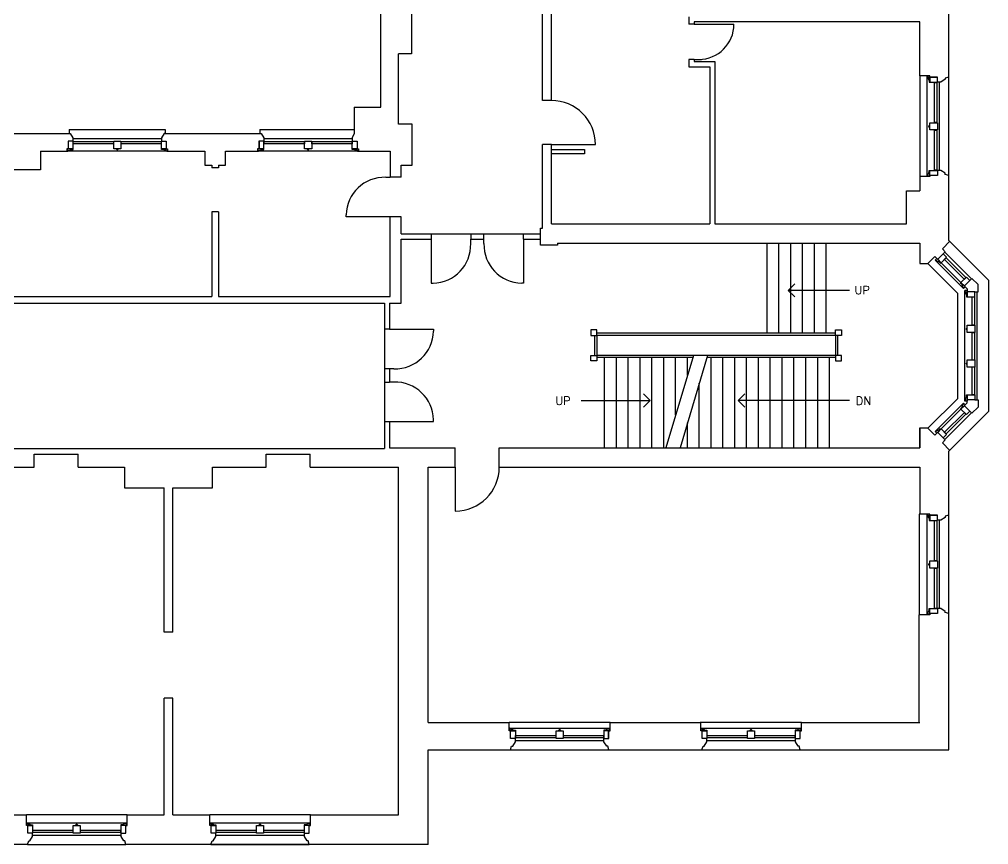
# Model space of a CAD drawing. Header units: inches. Extents: x 370 to 6209, y 2527 to 6927.
# Drawn here: x 5329 to 6209, y 2556 to 3306 of the extents above; entities that cross this region are included whole.
import ezdxf
from ezdxf.enums import TextEntityAlignment as Align

# ---------------------------------------------------------------- set-up
doc = ezdxf.new("R2010")
doc.units = ezdxf.units.IN
doc.header["$LTSCALE"] = 0.75
doc.header["$MEASUREMENT"] = 0
doc.layers.add('626_FL3$0$A-BLDG-TWNE', color=9, linetype='CONTINUOUS')
doc.styles.add('626_FL3$0$KTH_TEXT', font='romans.shx', dxfattribs={"width": 0.9})

msp = doc.modelspace()

# ---------------------------------------------------------------- linework, layer by layer
at = {"layer": '626_FL3$0$A-BLDG-TWNE'}
for p, q in [((5803.68, 3232.06), (5803.68, 3821.04)), ((5811.68, 3232.06), (5811.68, 3475.34)), ((5656.68, 3226.06), (5656.68, 3353.51)), ((6172.68, 3253.31), (6172.68, 3353.48)), ((5684.68, 3330.39), (5684.68, 3274.39)), ((5936.43, 3308.14), (5936.43, 3301.39)), ((5941.18, 3301.39), (5936.43, 3301.39)), ((6146.18, 3303.39), (5941.18, 3303.39)), ((5941.18, 3303.39), (5941.18, 3301.39)), ((5941.18, 3301.39), (5977.45, 3301.39)), ((6146.18, 3254.39), (6146.18, 3303.39)), ((5672.68, 3210.56), (5672.68, 3274.39)), ((5684.68, 3274.39), (5672.68, 3274.39)), ((5941.18, 3269.39), (5936.43, 3269.39)), ((5936.43, 3269.39), (5936.43, 3262.64)), ((5941.18, 3269.39), (5941.18, 3267.39)), ((5941.18, 3269.39), (5947.93, 3269.39)), ((5941.18, 3267.39), (5960.18, 3267.39)), ((5960.18, 3267.39), (5960.18, 3120.06)), ((5936.43, 3262.64), (5955.43, 3262.64)), ((5955.43, 3262.64), (5955.43, 3120.06)), ((6146.18, 3254.39), (6146.18, 3162.89)), ((6155.22, 3254.39), (6146.18, 3254.39)), ((6152.98, 3162.97), (6152.98, 3254.16)), ((6155.12, 3254.16), (6152.98, 3254.16)), ((6153.72, 3253.16), (6153.72, 3251.64)), ((6153.72, 3251.64), (6153.9, 3251.64)), ((6154.49, 3250.62), (6154.59, 3250.62)), ((6154.59, 3250.62), (6154.59, 3248.65)), ((6154.59, 3248.65), (6155.12, 3248.65)), ((6155.12, 3248.65), (6155.12, 3254.16)), ((6155.22, 3253.23), (6155.22, 3254.39)), ((6162.18, 3253.23), (6155.22, 3253.23)), ((6162.18, 3253.07), (6155.22, 3253.07)), ((6155.22, 3253.07), (6155.22, 3248.65)), ((6155.22, 3248.65), (6162.18, 3248.65)), ((6159.58, 3211.97), (6159.58, 3248.48)), ((6159.58, 3248.48), (6161.69, 3248.48)), ((6161.69, 3248.48), (6161.69, 3211.97)), ((6162.18, 3248.81), (6162.18, 3253.23)), ((6162.18, 3248.65), (6162.18, 3253.07)), ((6165.18, 3248.81), (6162.18, 3248.81)), ((6164.18, 3168.49), (6164.18, 3248.65)), ((6169.18, 3251.31), (6165.18, 3248.81)), ((6172.68, 3253.31), (6169.18, 3252.31)), ((6169.18, 3252.31), (6169.18, 3251.31)), ((6172.68, 3163.98), (6172.68, 3253.31)), ((5811.68, 3232.06), (5803.68, 3232.06)), ((5632.68, 3226.06), (5656.68, 3226.06)), ((5632.68, 3226.06), (5632.68, 3202.06)), ((5373.68, 3205.76), (5461.02, 3205.76)), ((5373.68, 3205.76), (5373.69, 3202.06)), ((5461.02, 3205.76), (5461.02, 3202.06)), ((5546.99, 3205.76), (5632.68, 3205.76)), ((5546.99, 3205.76), (5547, 3202.06)), ((5685.18, 3210.56), (5672.68, 3210.56)), ((5685.18, 3173.31), (5685.18, 3210.56)), ((6154.26, 3208.76), (6154.44, 3208.76)), ((6154.26, 3208.37), (6154.26, 3208.76)), ((6154.26, 3208.37), (6154.44, 3208.37)), ((6155.03, 3209.78), (6155.13, 3209.78)), ((6155.03, 3207.35), (6155.13, 3207.35)), ((6155.13, 3207.35), (6155.13, 3209.78)), ((6155.18, 3205.32), (6155.18, 3211.82)), ((6155.18, 3211.82), (6162.18, 3211.82)), ((6162.18, 3205.32), (6155.18, 3205.32)), ((6161.69, 3211.97), (6159.58, 3211.97)), ((6159.58, 3168.64), (6159.58, 3205.15)), ((6159.58, 3205.15), (6161.69, 3205.15)), ((6161.69, 3205.15), (6161.69, 3168.64)), ((6162.18, 3211.82), (6162.18, 3205.32)), ((5283.27, 3202.06), (5373.69, 3202.06)), ((5377.19, 3195.26), (5372.77, 3195.26)), ((5372.77, 3195.26), (5372.77, 3188.3)), ((5372.93, 3195.25), (5372.93, 3188.29)), ((5377.35, 3195.25), (5372.93, 3195.25)), ((5373.69, 3202.06), (5374.69, 3202.06)), ((5374.69, 3202.06), (5377.19, 3198.26)), ((5377.19, 3198.26), (5377.19, 3195.26)), ((5457.51, 3197.25), (5377.35, 3197.25)), ((5377.35, 3188.29), (5377.35, 3195.25)), ((5414.18, 3188.25), (5414.18, 3195.25)), ((5414.18, 3195.25), (5420.68, 3195.25)), ((5420.68, 3195.25), (5420.68, 3188.25)), ((5457.51, 3188.29), (5457.51, 3195.25)), ((5457.51, 3195.25), (5461.93, 3195.25)), ((5460.02, 3202.06), (5457.52, 3198.26)), ((5457.52, 3198.26), (5457.52, 3195.26)), ((5457.52, 3195.26), (5461.94, 3195.26)), ((5461.02, 3202.06), (5460.02, 3202.06)), ((5461.02, 3202.06), (5548, 3202.06)), ((5461.93, 3195.25), (5461.93, 3188.29)), ((5461.94, 3195.26), (5461.94, 3188.3)), ((5550.5, 3195.26), (5546.08, 3195.26)), ((5546.08, 3195.26), (5546.08, 3188.3)), ((5546.25, 3195.25), (5546.25, 3188.29)), ((5550.67, 3195.25), (5546.25, 3195.25)), ((5547, 3202.06), (5548, 3202.06)), ((5548, 3202.06), (5550.5, 3198.26)), ((5550.5, 3198.26), (5550.5, 3195.26)), ((5630.83, 3197.25), (5550.67, 3197.25)), ((5550.67, 3188.29), (5550.67, 3195.25)), ((5587.5, 3188.25), (5587.5, 3195.25)), ((5587.5, 3195.25), (5594, 3195.25)), ((5594, 3195.25), (5594, 3188.25)), ((5632.68, 3202.06), (5630.83, 3198.26)), ((5630.83, 3198.26), (5630.83, 3195.26)), ((5630.83, 3195.26), (5635.25, 3195.26)), ((5630.83, 3188.29), (5630.83, 3195.25)), ((5630.83, 3195.25), (5635.25, 3195.25)), ((5632.68, 3202.06), (5632.68, 3202.06)), ((5632.68, 3202.06), (5632.68, 3202.06)), ((5635.25, 3195.26), (5635.25, 3188.3)), ((5635.25, 3195.25), (5635.25, 3188.29)), ((5347.61, 3186.06), (5371.61, 3186.06)), ((5347.61, 3186.06), (5347.61, 3169.06)), ((5372.77, 3188.3), (5371.61, 3188.3)), ((5371.61, 3188.3), (5371.61, 3186.06)), ((5377.35, 3188.19), (5371.84, 3188.19)), ((5371.84, 3188.19), (5371.84, 3186.06)), ((5463.03, 3186.06), (5371.84, 3186.06)), ((5372.84, 3186.79), (5374.36, 3186.79)), ((5372.93, 3188.29), (5377.35, 3188.29)), ((5374.36, 3186.79), (5374.36, 3186.97)), ((5375.38, 3187.57), (5375.38, 3187.66)), ((5375.38, 3187.66), (5377.35, 3187.66)), ((5377.35, 3187.66), (5377.35, 3188.19)), ((5377.52, 3192.65), (5377.52, 3194.76)), ((5377.52, 3194.76), (5414.03, 3194.76)), ((5414.03, 3192.65), (5377.52, 3192.65)), ((5414.03, 3194.76), (5414.03, 3192.65)), ((5420.68, 3188.25), (5414.18, 3188.25)), ((5416.22, 3188.11), (5416.22, 3188.21)), ((5418.65, 3188.21), (5416.22, 3188.21)), ((5417.24, 3187.33), (5417.24, 3187.51)), ((5417.63, 3187.33), (5417.24, 3187.33)), ((5417.63, 3187.33), (5417.63, 3187.51)), ((5418.65, 3188.11), (5418.65, 3188.21)), ((5420.85, 3192.65), (5420.85, 3194.76)), ((5420.85, 3194.76), (5457.36, 3194.76)), ((5457.36, 3192.65), (5420.85, 3192.65)), ((5457.36, 3194.76), (5457.36, 3192.65)), ((5461.93, 3188.29), (5457.51, 3188.29)), ((5457.51, 3187.66), (5457.51, 3188.19)), ((5457.51, 3188.19), (5463.03, 3188.19)), ((5459.48, 3187.66), (5457.51, 3187.66)), ((5459.48, 3187.57), (5459.48, 3187.66)), ((5460.51, 3186.79), (5460.51, 3186.97)), ((5462.03, 3186.79), (5460.51, 3186.79)), ((5461.94, 3188.3), (5463.11, 3188.3)), ((5463.03, 3188.19), (5463.03, 3186.06)), ((5463.11, 3188.3), (5463.11, 3186.06)), ((5463.11, 3186.06), (5496.81, 3186.06)), ((5496.81, 3186.06), (5496.81, 3173.31)), ((5515.81, 3186.06), (5544.92, 3186.06)), ((5515.81, 3173.31), (5515.81, 3186.06)), ((5546.08, 3188.3), (5544.92, 3188.3)), ((5544.92, 3188.3), (5544.92, 3186.06)), ((5550.67, 3188.19), (5545.15, 3188.19)), ((5545.15, 3188.19), (5545.15, 3186.06)), ((5636.34, 3186.06), (5545.15, 3186.06)), ((5546.15, 3186.79), (5547.67, 3186.79)), ((5546.25, 3188.29), (5550.67, 3188.29)), ((5547.67, 3186.79), (5547.67, 3186.97)), ((5548.7, 3187.57), (5548.7, 3187.66)), ((5548.7, 3187.66), (5550.67, 3187.66)), ((5550.67, 3187.66), (5550.67, 3188.19)), ((5550.83, 3192.65), (5550.83, 3194.76)), ((5550.83, 3194.76), (5587.34, 3194.76)), ((5587.34, 3192.65), (5550.83, 3192.65)), ((5587.34, 3194.76), (5587.34, 3192.65)), ((5594, 3188.25), (5587.5, 3188.25)), ((5589.53, 3188.11), (5589.53, 3188.21)), ((5591.96, 3188.21), (5589.53, 3188.21)), ((5590.55, 3187.33), (5590.55, 3187.51)), ((5590.94, 3187.33), (5590.55, 3187.33)), ((5590.94, 3187.33), (5590.94, 3187.51)), ((5591.96, 3188.11), (5591.96, 3188.21)), ((5594.16, 3192.65), (5594.16, 3194.76)), ((5594.16, 3194.76), (5630.67, 3194.76)), ((5630.67, 3192.65), (5594.16, 3192.65)), ((5630.67, 3194.76), (5630.67, 3192.65)), ((5635.25, 3188.29), (5630.83, 3188.29)), ((5630.83, 3187.66), (5630.83, 3188.19)), ((5630.83, 3188.19), (5636.34, 3188.19)), ((5632.8, 3187.66), (5630.83, 3187.66)), ((5632.8, 3187.57), (5632.8, 3187.66)), ((5633.82, 3186.79), (5633.82, 3186.97)), ((5635.34, 3186.79), (5633.82, 3186.79)), ((5635.25, 3188.3), (5636.42, 3188.3)), ((5636.34, 3188.19), (5636.34, 3186.06)), ((5636.42, 3188.3), (5636.42, 3186.06)), ((5636.42, 3186.06), (5665.18, 3186.06)), ((5665.18, 3186.06), (5665.18, 3162.37)), ((5803.68, 3116.06), (5803.68, 3192.06)), ((5811.68, 3192.06), (5803.68, 3192.06)), ((5811.68, 3120.06), (5811.68, 3192.06)), ((5811.68, 3192.06), (5851.68, 3192.06)), ((5811.68, 3187.65), (5841.68, 3187.65)), ((5841.68, 3187.65), (5841.68, 3183.65)), ((5841.68, 3183.65), (5811.68, 3183.65)), ((5347.61, 3169.06), (5318.61, 3169.06)), ((5496.81, 3173.31), (5503.31, 3173.31)), ((5503.31, 3173.31), (5503.31, 3170.96)), ((5509.31, 3170.96), (5503.31, 3170.96)), ((5509.31, 3173.31), (5509.31, 3170.96)), ((5509.31, 3173.31), (5515.81, 3173.31)), ((5675.18, 3173.31), (5685.18, 3173.31)), ((5675.18, 3162.37), (5675.18, 3173.31)), ((6154.59, 3168.49), (6155.12, 3168.49)), ((6154.59, 3166.52), (6154.59, 3168.49)), ((6155.12, 3168.49), (6155.12, 3162.97)), ((6155.22, 3164.07), (6155.22, 3168.49)), ((6155.22, 3168.49), (6162.18, 3168.49)), ((6161.69, 3168.64), (6159.58, 3168.64)), ((6162.18, 3168.49), (6162.18, 3164.07)), ((6165.18, 3168.48), (6162.18, 3168.48)), ((6162.18, 3168.48), (6162.18, 3164.06)), ((6169.18, 3165.98), (6165.18, 3168.48)), ((5661.18, 3162.35), (5665.18, 3162.35)), ((5675.18, 3162.37), (5665.18, 3162.37)), ((6146.18, 3162.89), (6146.18, 3150.06)), ((6155.22, 3162.89), (6146.18, 3162.89)), ((6155.12, 3162.97), (6152.98, 3162.97)), ((6153.72, 3163.97), (6153.72, 3165.49)), ((6153.72, 3165.49), (6153.9, 3165.49)), ((6154.49, 3166.52), (6154.59, 3166.52)), ((6162.18, 3164.07), (6155.22, 3164.07)), ((6162.18, 3164.06), (6155.22, 3164.06)), ((6155.22, 3164.06), (6155.22, 3162.89)), ((6169.18, 3164.98), (6169.18, 3165.98)), ((6172.68, 3163.98), (6169.18, 3164.98)), ((6172.68, 3104.94), (6172.68, 3163.98)), ((6134.18, 3120.06), (6134.18, 3150.06)), ((6134.18, 3150.06), (6146.18, 3150.06)), ((5509.31, 3130.96), (5503.31, 3130.96)), ((5503.31, 3130.96), (5503.31, 3054.06)), ((5509.31, 3130.96), (5509.31, 3054.06)), ((5625.18, 3126.37), (5625.18, 3128.12)), ((5665.18, 3126.37), (5625.18, 3126.37)), ((5665.18, 3054.06), (5665.18, 3126.37)), ((5675.18, 3126.37), (5665.18, 3126.37)), ((5675.18, 3110.81), (5675.18, 3126.37)), ((5801.68, 3100.56), (5801.68, 3116.06)), ((5801.68, 3116.06), (5803.68, 3116.06)), ((5811.68, 3120.06), (5955.43, 3120.06)), ((5960.18, 3120.06), (6134.18, 3120.06)), ((5675.18, 3110.81), (5702.43, 3110.81)), ((5702.43, 3110.81), (5702.43, 3106.06)), ((5702.43, 3110.81), (5786.43, 3110.81)), ((5738.43, 3110.81), (5738.43, 3106.06)), ((5738.43, 3110.81), (5750.43, 3110.81)), ((5750.43, 3106.06), (5750.43, 3110.81)), ((5786.43, 3110.81), (5801.68, 3110.81)), ((5786.43, 3106.06), (5786.43, 3110.81)), ((5675.18, 3048.06), (5675.18, 3106.06)), ((5675.18, 3106.06), (5702.43, 3106.06)), ((5702.43, 3106.06), (5702.43, 3066.06)), ((5738.41, 3102.06), (5738.41, 3106.06)), ((5738.43, 3106.06), (5750.43, 3106.06)), ((5750.45, 3102.06), (5750.45, 3106.06)), ((5786.43, 3106.06), (5801.68, 3106.06)), ((5786.43, 3106.06), (5786.43, 3066.06)), ((5817.18, 3100.56), (5801.68, 3100.56)), ((5817.18, 3102.56), (6146.18, 3102.56)), ((5817.18, 3102.56), (5817.18, 3100.56)), ((6007.24, 3102.56), (6007.24, 3020.56)), ((6017.99, 3102.56), (6017.99, 3020.56)), ((6028.74, 3102.56), (6028.74, 3020.56)), ((6039.49, 3102.56), (6039.49, 3020.56)), ((6050.24, 3102.56), (6050.24, 3020.56)), ((6060.99, 3102.56), (6060.99, 3020.56)), ((6146.18, 3102.56), (6146.18, 3084.06)), ((6146.18, 3101.56), (6146.18, 3084.06)), ((6166.69, 3097.32), (6173.5, 3104.13)), ((6172.68, 3104.94), (6208.68, 3068.94)), ((6153.43, 3084.06), (6159.82, 3090.45)), ((6159.82, 3090.45), (6189.34, 3060.93)), ((6167.37, 3092.74), (6162.44, 3087.82)), ((6165.57, 3084.7), (6170.49, 3089.62)), ((6169.32, 3094.7), (6166.69, 3097.32)), ((6167.37, 3092.74), (6169.32, 3094.7)), ((6170.49, 3089.62), (6167.37, 3092.74)), ((6193.03, 3069.92), (6168.79, 3094.16)), ((6146.18, 3084.06), (6153.43, 3084.06)), ((6153.43, 3084.06), (6180.3, 3057.19)), ((6161.6, 3088.53), (6160.09, 3087.02)), ((6185.89, 3061.22), (6160.09, 3087.02)), ((6161.31, 3086.83), (6162.39, 3085.75)), ((6165.5, 3084.63), (6161.6, 3088.53)), ((6162.39, 3085.75), (6162.52, 3085.88)), ((6162.44, 3087.82), (6165.57, 3084.7)), ((6163.66, 3085.58), (6163.73, 3085.65)), ((6163.73, 3085.65), (6165.13, 3084.26)), ((6165.13, 3084.26), (6165.5, 3084.63)), ((6170.26, 3089.16), (6168.77, 3087.67)), ((6186.54, 3069.89), (6168.77, 3087.67)), ((6170.26, 3089.16), (6188.04, 3071.39)), ((5702.43, 3066.06), (5704.18, 3066.06)), ((5786.43, 3066.06), (5784.68, 3066.06)), ((6026.75, 3059.61), (6032.79, 3065.64)), ((6183.12, 3066.26), (6183.5, 3066.63)), ((6184.52, 3064.87), (6183.12, 3066.26)), ((6183.5, 3066.63), (6187.4, 3062.73)), ((6183.57, 3066.7), (6188.49, 3071.62)), ((6186.69, 3063.58), (6183.57, 3066.7)), ((6184.45, 3064.8), (6184.52, 3064.87)), ((6184.62, 3063.52), (6184.75, 3063.65)), ((6185.7, 3062.45), (6184.62, 3063.52)), ((6188.04, 3071.39), (6186.54, 3069.89)), ((6191.61, 3068.5), (6186.69, 3063.58)), ((6188.49, 3071.62), (6191.61, 3068.5)), ((6191.61, 3068.5), (6193.56, 3070.45)), ((6193.56, 3070.45), (6199.06, 3064.96)), ((6199.06, 3058.23), (6199.06, 3064.96)), ((6208.68, 3068.94), (6208.68, 2949.42)), ((5318.61, 3054.06), (5503.31, 3054.06)), ((5509.31, 3054.06), (5665.18, 3054.06)), ((6082.5, 3059.61), (6026.75, 3059.61)), ((6026.75, 3059.61), (6032.79, 3053.57)), ((6180.3, 3057.19), (6180.3, 2961.18)), ((6187.4, 3062.73), (6185.89, 3061.22)), ((6187.1, 2959.04), (6187.1, 3059.33)), ((6189.24, 3059.33), (6187.1, 3059.33)), ((6187.84, 3058.33), (6187.84, 3056.8)), ((6187.84, 3056.8), (6188.02, 3056.8)), ((6188.61, 3055.78), (6188.71, 3055.78)), ((6188.71, 3055.78), (6188.71, 3053.81)), ((6189.24, 3053.81), (6189.24, 3059.33)), ((6189.34, 3060.93), (6189.34, 3058.23)), ((6196.3, 3058.23), (6189.34, 3058.23)), ((6189.34, 3058.23), (6189.34, 3053.81)), ((6196.3, 3058.23), (6199.06, 3058.23)), ((6196.3, 3053.81), (6196.3, 3058.23)), ((6198.3, 2960.14), (6198.3, 3058.23)), ((5297.21, 3048.06), (5659.97, 3048.06)), ((5659.97, 3048.06), (5659.97, 3024.31)), ((5664.72, 3048.06), (5664.72, 3024.31)), ((5664.72, 3048.06), (5675.18, 3048.06)), ((6188.71, 3053.81), (6189.24, 3053.81)), ((6189.34, 3053.81), (6196.3, 3053.81)), ((6193.7, 3027.99), (6193.7, 3053.64)), ((6193.7, 3053.64), (6195.81, 3053.64)), ((6195.81, 3053.64), (6195.81, 3027.99)), ((6189.3, 3021.33), (6189.3, 3027.83)), ((6189.3, 3027.83), (6196.3, 3027.83)), ((6195.81, 3027.99), (6193.7, 3027.99)), ((6196.3, 3027.83), (6196.3, 3021.33)), ((5664.72, 3024.31), (5659.97, 3024.31)), ((5659.97, 3024.31), (5659.97, 2940.31)), ((5664.72, 3024.31), (5704.72, 3024.31)), ((5704.72, 3024.31), (5704.72, 3022.56)), ((5852.95, 3023.69), (5847.44, 3023.69)), ((5847.44, 3023.69), (5847.44, 3018.56)), ((5852.95, 3018.56), (5852.95, 3023.69)), ((6069.61, 3020.56), (5852.95, 3020.56)), ((6069.61, 3018.56), (6069.61, 3023.69)), ((6069.61, 3023.69), (6075.13, 3023.69)), ((6075.13, 3023.69), (6075.13, 3018.56)), ((6188.38, 3024.78), (6188.56, 3024.78)), ((6188.38, 3024.39), (6188.38, 3024.78)), ((6188.38, 3024.39), (6188.56, 3024.39)), ((6189.15, 3025.8), (6189.25, 3025.8)), ((6189.15, 3023.37), (6189.25, 3023.37)), ((6189.25, 3023.37), (6189.25, 3025.8)), ((6196.3, 3021.33), (6189.3, 3021.33)), ((6193.7, 2996.34), (6193.7, 3021.17)), ((6193.7, 3021.17), (6195.81, 3021.17)), ((6195.81, 3021.17), (6195.81, 2996.34)), ((5847.44, 3018.56), (5852.95, 3018.56)), ((5850.95, 3018.56), (5850.95, 3000.56)), ((6069.61, 3018.56), (5852.95, 3018.56)), ((5852.95, 3018.56), (5852.95, 3000.56)), ((6069.61, 3018.56), (6069.61, 3000.56)), ((6075.13, 3018.56), (6069.61, 3018.56)), ((6071.61, 3018.56), (6071.61, 3000.56)), ((5847.44, 2995.43), (5847.44, 3000.56)), ((5847.44, 3000.56), (5852.95, 3000.56)), ((5852.95, 2995.43), (5847.44, 2995.43)), ((6069.61, 3000.56), (5852.95, 3000.56)), ((5852.95, 3000.56), (5852.95, 2995.43)), ((5939.96, 2998.56), (5852.95, 2998.56)), ((5859.96, 2916.56), (5859.96, 2998.56)), ((5870.71, 2916.56), (5870.71, 2998.56)), ((5881.46, 2916.56), (5881.46, 2998.56)), ((5892.21, 2916.56), (5892.21, 2998.56)), ((5902.96, 2916.56), (5902.96, 2998.56)), ((5913.71, 2916.56), (5913.71, 2998.56)), ((5940.55, 3000.56), (5915.57, 2916.56)), ((5924.46, 2946.47), (5924.46, 2998.56)), ((5953.45, 3000.56), (5928.46, 2916.56)), ((5935.21, 2982.62), (5935.21, 2998.56)), ((6069.61, 2998.56), (5952.85, 2998.56)), ((5956.71, 2916.56), (5956.71, 2998.56)), ((5967.46, 2916.56), (5967.46, 2998.56)), ((5978.21, 2916.56), (5978.21, 2998.56)), ((5988.96, 2916.56), (5988.96, 2998.56)), ((5999.71, 2916.56), (5999.71, 2998.56)), ((6010.46, 2916.56), (6010.46, 2998.56)), ((6021.21, 2916.56), (6021.21, 2998.56)), ((6031.96, 2916.56), (6031.96, 2998.56)), ((6042.71, 2916.56), (6042.71, 2998.56)), ((6053.46, 2916.56), (6053.46, 2998.56)), ((6064.21, 2916.56), (6064.21, 2998.56)), ((6069.61, 3000.56), (6069.61, 2995.43)), ((6075.13, 3000.56), (6069.61, 3000.56)), ((6069.61, 2995.43), (6075.13, 2995.43)), ((6075.13, 2995.43), (6075.13, 3000.56)), ((6188.38, 2993.29), (6188.56, 2993.29)), ((6188.38, 2992.89), (6188.38, 2993.29)), ((6188.38, 2992.89), (6188.56, 2992.89)), ((6189.15, 2994.31), (6189.25, 2994.31)), ((6189.25, 2991.87), (6189.25, 2994.31)), ((6189.3, 2989.84), (6189.3, 2996.34)), ((6189.3, 2996.34), (6196.3, 2996.34)), ((6196.3, 2996.34), (6196.3, 2989.84)), ((5664.72, 2988.31), (5659.97, 2988.31)), ((5659.97, 2988.31), (5659.97, 2976.31)), ((5668.72, 2988.33), (5664.72, 2988.33)), ((5664.72, 2988.31), (5664.72, 2976.31)), ((6189.15, 2991.87), (6189.25, 2991.87)), ((6196.3, 2989.84), (6189.3, 2989.84)), ((6193.7, 2964.71), (6193.7, 2989.84)), ((6195.81, 2989.84), (6195.81, 2964.71)), ((5659.97, 2976.31), (5664.72, 2976.31)), ((5668.72, 2976.29), (5664.72, 2976.29)), ((5945.96, 2916.56), (5945.96, 2975.4)), ((5838.71, 2959.51), (5901.21, 2959.51)), ((5901.21, 2959.51), (5895.17, 2965.54)), ((5901.21, 2959.51), (5895.17, 2953.48)), ((5981.25, 2959.51), (5987.29, 2965.54)), ((6082.35, 2959.51), (5981.25, 2959.51)), ((5981.25, 2959.51), (5987.29, 2953.48)), ((6153.68, 2934.56), (6180.3, 2961.18)), ((6159.82, 2927.92), (6189.34, 2957.44)), ((6189.24, 2959.04), (6187.1, 2959.04)), ((6187.84, 2960.04), (6187.84, 2961.56)), ((6187.84, 2961.56), (6188.02, 2961.56)), ((6188.61, 2962.59), (6188.71, 2962.59)), ((6188.71, 2964.56), (6189.24, 2964.56)), ((6188.71, 2962.59), (6188.71, 2964.56)), ((6189.24, 2964.56), (6189.24, 2959.04)), ((6189.34, 2960.14), (6189.34, 2964.56)), ((6189.34, 2964.56), (6196.3, 2964.56)), ((6189.34, 2957.44), (6189.34, 2960.14)), ((6196.3, 2960.14), (6189.34, 2960.14)), ((6195.81, 2964.71), (6193.7, 2964.71)), ((6196.3, 2964.56), (6196.3, 2960.14)), ((6196.3, 2960.14), (6199.06, 2960.14)), ((6199.06, 2960.14), (6199.06, 2953.41)), ((6185.89, 2957.14), (6160.09, 2931.35)), ((6186.54, 2948.47), (6168.77, 2930.7)), ((6193.03, 2948.45), (6168.79, 2924.2)), ((6172.68, 2913.42), (6208.68, 2949.42)), ((6184.52, 2953.5), (6183.12, 2952.11)), ((6183.12, 2952.11), (6183.5, 2951.73)), ((6183.5, 2951.73), (6187.4, 2955.63)), ((6186.69, 2954.79), (6183.57, 2951.67)), ((6183.57, 2951.67), (6188.49, 2946.74)), ((6184.45, 2953.57), (6184.52, 2953.5)), ((6185.7, 2955.92), (6184.62, 2954.84)), ((6184.62, 2954.84), (6184.75, 2954.72)), ((6187.4, 2955.63), (6185.89, 2957.14)), ((6188.04, 2946.98), (6186.54, 2948.47)), ((6191.61, 2949.87), (6186.69, 2954.79)), ((6188.49, 2946.74), (6191.61, 2949.87)), ((6191.61, 2949.87), (6193.56, 2947.92)), ((6193.56, 2947.92), (6199.06, 2953.41)), ((5659.97, 2940.31), (5659.97, 2916.06)), ((5659.97, 2940.31), (5664.72, 2940.31)), ((5664.72, 2940.31), (5664.72, 2916.56)), ((5664.72, 2940.31), (5704.72, 2940.31)), ((5704.72, 2940.31), (5704.72, 2942.06)), ((6170.26, 2929.21), (6188.04, 2946.98)), ((5935.21, 2916.56), (5935.21, 2939.25)), ((6146.18, 2934.56), (6146.18, 2916.56)), ((6146.18, 2916.56), (6146.18, 2934.56)), ((6146.18, 2934.56), (6153.68, 2934.56)), ((6153.43, 2934.31), (6159.82, 2927.92)), ((6161.6, 2929.84), (6160.09, 2931.35)), ((6161.31, 2931.54), (6162.39, 2932.61)), ((6165.5, 2933.74), (6161.6, 2929.84)), ((6162.39, 2932.61), (6162.52, 2932.49)), ((6162.44, 2930.54), (6165.57, 2933.67)), ((6163.66, 2932.79), (6163.73, 2932.72)), ((6163.73, 2932.72), (6165.13, 2934.11)), ((6165.13, 2934.11), (6165.5, 2933.74)), ((6165.57, 2933.67), (6170.49, 2928.75)), ((6167.37, 2925.62), (6162.44, 2930.54)), ((6169.32, 2923.67), (6166.69, 2921.05)), ((6170.49, 2928.75), (6167.37, 2925.62)), ((6167.37, 2925.62), (6169.32, 2923.67)), ((6170.26, 2929.21), (6168.77, 2930.7)), ((4226.97, 2916.06), (5659.97, 2916.06)), ((5664.72, 2916.56), (5724.33, 2916.56)), ((5724.33, 2899.06), (5724.33, 2916.56)), ((5764.33, 2916.56), (6146.18, 2916.56)), ((5764.33, 2899.06), (5764.33, 2916.56)), ((6166.69, 2921.05), (6173.5, 2914.24)), ((6172.68, 2855.31), (6172.68, 2913.42)), ((5342, 2899.06), (5342, 2910.78)), ((5342, 2910.78), (5382, 2910.78)), ((5382, 2899.06), (5382, 2910.78)), ((5552.75, 2899.06), (5552.75, 2910.78)), ((5552.75, 2910.78), (5592.75, 2910.78)), ((5592.75, 2899.06), (5592.75, 2910.78)), ((5298.74, 2899.06), (5342, 2899.06)), ((5382, 2899.06), (5423.93, 2899.06)), ((5423.93, 2899.06), (5423.93, 2880.06)), ((5503.93, 2899.06), (5552.75, 2899.06)), ((5503.93, 2880.06), (5503.93, 2899.06)), ((5592.75, 2899.06), (5672.68, 2899.06)), ((5672.68, 2583.06), (5672.68, 2899.06)), ((5699.68, 2667.06), (5699.68, 2899.06)), ((5699.68, 2899.06), (5724.33, 2899.06)), ((5724.33, 2899.06), (5724.33, 2859.06)), ((5764.33, 2899.06), (6146.18, 2899.06)), ((6146.18, 2899.06), (6146.18, 2856.39)), ((5423.93, 2880.06), (5459.93, 2880.06)), ((5459.93, 2749.06), (5459.93, 2880.06)), ((5467.93, 2880.06), (5503.93, 2880.06)), ((5467.93, 2749.06), (5467.93, 2880.06)), ((6145.68, 2856.39), (6145.68, 2764.89)), ((6155.22, 2856.39), (6145.68, 2856.39)), ((6152.98, 2764.97), (6152.98, 2856.16)), ((6155.12, 2856.16), (6152.98, 2856.16)), ((6153.72, 2855.16), (6153.72, 2853.64)), ((6153.72, 2853.64), (6153.9, 2853.64)), ((6154.49, 2852.62), (6154.59, 2852.62)), ((6154.59, 2852.62), (6154.59, 2850.65)), ((6155.12, 2850.65), (6155.12, 2856.16)), ((6155.22, 2855.23), (6155.22, 2856.39)), ((6162.18, 2855.23), (6155.22, 2855.23)), ((6162.18, 2855.07), (6155.22, 2855.07)), ((6155.22, 2855.07), (6155.22, 2850.65)), ((6162.18, 2850.81), (6162.18, 2855.23)), ((6162.18, 2850.65), (6162.18, 2855.07)), ((6169.18, 2853.31), (6165.18, 2850.81)), ((6172.68, 2855.31), (6169.18, 2854.31)), ((6169.18, 2854.31), (6169.18, 2853.31)), ((6172.68, 2765.98), (6172.68, 2855.31)), ((6154.59, 2850.65), (6155.12, 2850.65)), ((6155.22, 2850.65), (6162.18, 2850.65)), ((6159.58, 2813.97), (6159.58, 2850.48)), ((6159.58, 2850.48), (6161.69, 2850.48)), ((6161.69, 2850.48), (6161.69, 2813.97)), ((6165.18, 2850.81), (6162.18, 2850.81)), ((6164.18, 2770.49), (6164.18, 2850.65)), ((6154.26, 2810.76), (6154.44, 2810.76)), ((6154.26, 2810.37), (6154.26, 2810.76)), ((6154.26, 2810.37), (6154.44, 2810.37)), ((6155.03, 2811.78), (6155.13, 2811.78)), ((6155.03, 2809.35), (6155.13, 2809.35)), ((6155.13, 2809.35), (6155.13, 2811.78)), ((6155.18, 2807.32), (6155.18, 2813.82)), ((6155.18, 2813.82), (6162.18, 2813.82)), ((6161.69, 2813.97), (6159.58, 2813.97)), ((6162.18, 2813.82), (6162.18, 2807.32)), ((6162.18, 2807.32), (6155.18, 2807.32)), ((6159.58, 2770.64), (6159.58, 2807.15)), ((6159.58, 2807.15), (6161.69, 2807.15)), ((6161.69, 2807.15), (6161.69, 2770.64)), ((6145.68, 2667.06), (6145.68, 2764.89)), ((6155.22, 2764.89), (6145.68, 2764.89)), ((6155.12, 2764.97), (6152.98, 2764.97)), ((6153.72, 2765.97), (6153.72, 2767.49)), ((6153.72, 2767.49), (6153.9, 2767.49)), ((6154.49, 2768.52), (6154.59, 2768.52)), ((6154.59, 2770.49), (6155.12, 2770.49)), ((6154.59, 2768.52), (6154.59, 2770.49)), ((6155.12, 2770.49), (6155.12, 2764.97)), ((6155.22, 2766.07), (6155.22, 2770.49)), ((6155.22, 2770.49), (6162.18, 2770.49)), ((6162.18, 2766.07), (6155.22, 2766.07)), ((6162.18, 2766.06), (6155.22, 2766.06)), ((6155.22, 2766.06), (6155.22, 2764.89)), ((6161.69, 2770.64), (6159.58, 2770.64)), ((6162.18, 2770.49), (6162.18, 2766.07)), ((6165.18, 2770.48), (6162.18, 2770.48)), ((6162.18, 2770.48), (6162.18, 2766.06)), ((6169.18, 2767.98), (6165.18, 2770.48)), ((6169.18, 2766.98), (6169.18, 2767.98)), ((6172.68, 2765.98), (6169.18, 2766.98)), ((6172.68, 2642.06), (6172.68, 2765.98)), ((5467.93, 2749.06), (5459.93, 2749.06)), ((5459.93, 2583.06), (5459.93, 2689.06)), ((5467.93, 2689.06), (5459.93, 2689.06)), ((5467.93, 2583.06), (5467.93, 2689.06)), ((5699.68, 2667.06), (5773.43, 2667.06)), ((5864.94, 2667.06), (5773.43, 2667.06)), ((5773.43, 2659.52), (5773.43, 2667.06)), ((5864.94, 2667.06), (5947.28, 2667.06)), ((5864.94, 2659.52), (5864.94, 2667.06)), ((5947.28, 2667.06), (5946.81, 2667.06)), ((6038.78, 2667.06), (5947.28, 2667.06)), ((5947.28, 2659.52), (5947.28, 2667.06)), ((6038.78, 2667.06), (6146.18, 2667.06)), ((6038.78, 2659.52), (6038.78, 2667.06)), ((5774.6, 2659.52), (5773.43, 2659.52)), ((5773.51, 2661.76), (5864.7, 2661.76)), ((5773.51, 2659.62), (5773.51, 2661.76)), ((5779.03, 2659.62), (5773.51, 2659.62)), ((5774.51, 2661.02), (5776.03, 2661.02)), ((5774.6, 2652.56), (5774.6, 2659.52)), ((5774.61, 2652.56), (5774.61, 2659.52)), ((5774.61, 2659.52), (5779.03, 2659.52)), ((5776.03, 2661.02), (5776.03, 2660.85)), ((5777.06, 2660.25), (5777.06, 2660.15)), ((5777.06, 2660.15), (5779.03, 2660.15)), ((5779.03, 2660.15), (5779.03, 2659.62)), ((5779.03, 2659.52), (5779.03, 2652.56)), ((5815.86, 2652.56), (5815.86, 2659.56)), ((5815.86, 2659.56), (5822.36, 2659.56)), ((5817.89, 2659.71), (5817.89, 2659.61)), ((5817.89, 2659.61), (5820.32, 2659.61)), ((5818.91, 2660.48), (5818.91, 2660.31)), ((5818.91, 2660.48), (5819.3, 2660.48)), ((5819.3, 2660.48), (5819.3, 2660.31)), ((5820.32, 2659.71), (5820.32, 2659.61)), ((5822.36, 2659.56), (5822.36, 2652.56)), ((5859.19, 2660.15), (5859.19, 2659.62)), ((5861.16, 2660.15), (5859.19, 2660.15)), ((5859.19, 2659.62), (5864.7, 2659.62)), ((5863.61, 2659.52), (5859.19, 2659.52)), ((5859.19, 2659.52), (5859.19, 2652.56)), ((5861.16, 2660.25), (5861.16, 2660.15)), ((5863.7, 2661.02), (5862.18, 2661.02)), ((5862.18, 2661.02), (5862.18, 2660.85)), ((5863.61, 2652.56), (5863.61, 2659.52)), ((5863.77, 2652.56), (5863.77, 2659.52)), ((5863.77, 2659.52), (5864.94, 2659.52)), ((5864.7, 2659.62), (5864.7, 2661.76)), ((5948.44, 2659.52), (5947.28, 2659.52)), ((5947.36, 2661.76), (6038.55, 2661.76)), ((5947.36, 2659.62), (5947.36, 2661.76)), ((5952.87, 2659.62), (5947.36, 2659.62)), ((5948.35, 2661.02), (5949.88, 2661.02)), ((5948.44, 2652.56), (5948.44, 2659.52)), ((5948.45, 2652.56), (5948.45, 2659.52)), ((5948.45, 2659.52), (5952.87, 2659.52)), ((5949.88, 2661.02), (5949.88, 2660.85)), ((5950.9, 2660.25), (5950.9, 2660.15)), ((5950.9, 2660.15), (5952.87, 2660.15)), ((5952.87, 2660.15), (5952.87, 2659.62)), ((5952.87, 2659.52), (5952.87, 2652.56)), ((5989.7, 2652.56), (5989.7, 2659.56)), ((5989.7, 2659.56), (5996.2, 2659.56)), ((5991.73, 2659.71), (5991.73, 2659.61)), ((5991.73, 2659.61), (5994.17, 2659.61)), ((5992.76, 2660.48), (5992.76, 2660.31)), ((5992.76, 2660.48), (5993.15, 2660.48)), ((5993.15, 2660.48), (5993.15, 2660.31)), ((5994.17, 2659.71), (5994.17, 2659.61)), ((5996.2, 2659.56), (5996.2, 2652.56)), ((6033.03, 2660.15), (6033.03, 2659.62)), ((6035, 2660.15), (6033.03, 2660.15)), ((6033.03, 2659.62), (6038.55, 2659.62)), ((6037.45, 2659.52), (6033.03, 2659.52)), ((6033.03, 2659.52), (6033.03, 2652.56)), ((6035, 2660.25), (6035, 2660.15)), ((6037.55, 2661.02), (6036.02, 2661.02)), ((6036.02, 2661.02), (6036.02, 2660.85)), ((6037.45, 2652.56), (6037.45, 2659.52)), ((6037.61, 2652.56), (6037.61, 2659.52)), ((6037.61, 2659.52), (6038.78, 2659.52)), ((6038.55, 2659.62), (6038.55, 2661.76)), ((5779.02, 2652.56), (5774.6, 2652.56)), ((5779.03, 2652.56), (5774.61, 2652.56)), ((5776.52, 2645.56), (5779.02, 2649.56)), ((5779.02, 2649.56), (5779.02, 2652.56)), ((5779.03, 2650.56), (5859.19, 2650.56)), ((5779.18, 2653.05), (5779.18, 2655.16)), ((5779.18, 2655.16), (5815.69, 2655.16)), ((5815.69, 2653.05), (5779.18, 2653.05)), ((5815.69, 2655.16), (5815.69, 2653.05)), ((5822.36, 2652.56), (5815.86, 2652.56)), ((5822.51, 2653.05), (5822.51, 2655.16)), ((5822.51, 2655.16), (5859.02, 2655.16)), ((5859.02, 2653.05), (5822.51, 2653.05)), ((5859.02, 2655.16), (5859.02, 2653.05)), ((5859.19, 2652.56), (5863.61, 2652.56)), ((5859.35, 2649.56), (5859.35, 2652.56)), ((5859.35, 2652.56), (5863.77, 2652.56)), ((5861.85, 2645.56), (5859.35, 2649.56)), ((5952.86, 2652.56), (5948.44, 2652.56)), ((5952.87, 2652.56), (5948.45, 2652.56)), ((5950.36, 2645.56), (5952.86, 2649.56)), ((5952.86, 2649.56), (5952.86, 2652.56)), ((5952.87, 2650.56), (6033.03, 2650.56)), ((5953.02, 2653.05), (5953.02, 2655.16)), ((5953.02, 2655.16), (5989.53, 2655.16)), ((5989.53, 2653.05), (5953.02, 2653.05)), ((5989.53, 2655.16), (5989.53, 2653.05)), ((5996.2, 2652.56), (5989.7, 2652.56)), ((5996.35, 2653.05), (5996.35, 2655.16)), ((5996.35, 2655.16), (6032.86, 2655.16)), ((6032.86, 2653.05), (5996.35, 2653.05)), ((6032.86, 2655.16), (6032.86, 2653.05)), ((6033.03, 2652.56), (6037.45, 2652.56)), ((6033.19, 2649.56), (6033.19, 2652.56)), ((6033.19, 2652.56), (6037.61, 2652.56)), ((6035.69, 2645.56), (6033.19, 2649.56)), ((5699.68, 2642.06), (5774.52, 2642.06)), ((5699.68, 2556.06), (5699.68, 2642.06)), ((5774.52, 2642.06), (5775.52, 2645.56)), ((5774.52, 2642.06), (5863.85, 2642.06)), ((5775.52, 2645.56), (5776.52, 2645.56)), ((5862.85, 2645.56), (5861.85, 2645.56)), ((5863.85, 2642.06), (5862.85, 2645.56)), ((5863.85, 2642.06), (5948.36, 2642.06)), ((5948.36, 2642.06), (5949.36, 2645.56)), ((5948.36, 2642.06), (6037.69, 2642.06)), ((5949.36, 2645.56), (5950.36, 2645.56)), ((6036.69, 2645.56), (6035.69, 2645.56)), ((6037.69, 2642.06), (6036.69, 2645.56)), ((6037.69, 2642.06), (6172.68, 2642.06)), ((5262.74, 2583.06), (5334.93, 2583.06)), ((5426.44, 2583.06), (5334.93, 2583.06)), ((5334.93, 2573.52), (5334.93, 2583.06)), ((5426.44, 2583.06), (5459.93, 2583.06)), ((5426.44, 2573.52), (5426.44, 2583.06)), ((5467.93, 2583.06), (5501.43, 2583.06)), ((5592.94, 2583.06), (5501.43, 2583.06)), ((5501.43, 2573.52), (5501.43, 2583.06)), ((5592.94, 2583.06), (5672.68, 2583.06)), ((5592.94, 2573.52), (5592.94, 2583.06)), ((5336.1, 2573.52), (5334.93, 2573.52)), ((5335.01, 2575.76), (5426.2, 2575.76)), ((5335.01, 2573.62), (5335.01, 2575.76)), ((5340.53, 2573.62), (5335.01, 2573.62)), ((5336.01, 2575.02), (5337.53, 2575.02)), ((5336.1, 2566.56), (5336.1, 2573.52)), ((5336.11, 2566.56), (5336.11, 2573.52)), ((5336.11, 2573.52), (5340.53, 2573.52)), ((5337.53, 2575.02), (5337.53, 2574.85)), ((5338.56, 2574.25), (5338.56, 2574.15)), ((5338.56, 2574.15), (5340.53, 2574.15)), ((5340.53, 2574.15), (5340.53, 2573.62)), ((5340.53, 2573.52), (5340.53, 2566.56)), ((5377.36, 2566.56), (5377.36, 2573.56)), ((5377.36, 2573.56), (5383.86, 2573.56)), ((5379.39, 2573.71), (5379.39, 2573.61)), ((5379.39, 2573.61), (5381.82, 2573.61)), ((5380.41, 2574.48), (5380.41, 2574.31)), ((5380.41, 2574.48), (5380.8, 2574.48)), ((5380.8, 2574.48), (5380.8, 2574.31)), ((5381.82, 2573.71), (5381.82, 2573.61)), ((5383.86, 2573.56), (5383.86, 2566.56)), ((5420.69, 2574.15), (5420.69, 2573.62)), ((5422.66, 2574.15), (5420.69, 2574.15)), ((5420.69, 2573.62), (5426.2, 2573.62)), ((5425.11, 2573.52), (5420.69, 2573.52)), ((5420.69, 2573.52), (5420.69, 2566.56)), ((5422.66, 2574.25), (5422.66, 2574.15)), ((5425.2, 2575.02), (5423.68, 2575.02)), ((5423.68, 2575.02), (5423.68, 2574.85)), ((5425.11, 2566.56), (5425.11, 2573.52)), ((5425.27, 2566.56), (5425.27, 2573.52)), ((5425.27, 2573.52), (5426.44, 2573.52)), ((5426.2, 2573.62), (5426.2, 2575.76)), ((5502.6, 2573.52), (5501.43, 2573.52)), ((5501.51, 2575.76), (5592.7, 2575.76)), ((5501.51, 2573.62), (5501.51, 2575.76)), ((5507.03, 2573.62), (5501.51, 2573.62)), ((5502.51, 2575.02), (5504.03, 2575.02)), ((5502.6, 2566.56), (5502.6, 2573.52)), ((5502.61, 2566.56), (5502.61, 2573.52)), ((5502.61, 2573.52), (5507.03, 2573.52)), ((5504.03, 2575.02), (5504.03, 2574.85)), ((5505.06, 2574.25), (5505.06, 2574.15)), ((5505.06, 2574.15), (5507.03, 2574.15)), ((5507.03, 2574.15), (5507.03, 2573.62)), ((5507.03, 2573.52), (5507.03, 2566.56)), ((5543.86, 2566.56), (5543.86, 2573.56)), ((5543.86, 2573.56), (5550.36, 2573.56)), ((5545.89, 2573.71), (5545.89, 2573.61)), ((5545.89, 2573.61), (5548.32, 2573.61)), ((5546.91, 2574.48), (5546.91, 2574.31)), ((5546.91, 2574.48), (5547.3, 2574.48)), ((5547.3, 2574.48), (5547.3, 2574.31)), ((5548.32, 2573.71), (5548.32, 2573.61)), ((5550.36, 2573.56), (5550.36, 2566.56)), ((5587.19, 2574.15), (5587.19, 2573.62)), ((5589.16, 2574.15), (5587.19, 2574.15)), ((5587.19, 2573.62), (5592.7, 2573.62)), ((5591.61, 2573.52), (5587.19, 2573.52)), ((5587.19, 2573.52), (5587.19, 2566.56)), ((5589.16, 2574.25), (5589.16, 2574.15)), ((5591.7, 2575.02), (5590.18, 2575.02)), ((5590.18, 2575.02), (5590.18, 2574.85)), ((5591.61, 2566.56), (5591.61, 2573.52)), ((5591.77, 2566.56), (5591.77, 2573.52)), ((5591.77, 2573.52), (5592.94, 2573.52)), ((5592.7, 2573.62), (5592.7, 2575.76)), ((5340.52, 2566.56), (5336.1, 2566.56)), ((5340.53, 2566.56), (5336.11, 2566.56)), ((5338.02, 2559.56), (5340.52, 2563.56)), ((5340.52, 2563.56), (5340.52, 2566.56)), ((5340.53, 2564.56), (5420.69, 2564.56)), ((5340.68, 2567.05), (5340.68, 2569.16)), ((5340.68, 2569.16), (5377.19, 2569.16)), ((5377.19, 2567.05), (5340.68, 2567.05)), ((5377.19, 2569.16), (5377.19, 2567.05)), ((5383.86, 2566.56), (5377.36, 2566.56)), ((5384.01, 2567.05), (5384.01, 2569.16)), ((5384.01, 2569.16), (5420.52, 2569.16)), ((5420.52, 2567.05), (5384.01, 2567.05)), ((5420.52, 2569.16), (5420.52, 2567.05)), ((5420.69, 2566.56), (5425.11, 2566.56)), ((5420.85, 2563.56), (5420.85, 2566.56)), ((5420.85, 2566.56), (5425.27, 2566.56)), ((5423.35, 2559.56), (5420.85, 2563.56)), ((5507.02, 2566.56), (5502.6, 2566.56)), ((5507.03, 2566.56), (5502.61, 2566.56)), ((5504.52, 2559.56), (5507.02, 2563.56)), ((5507.02, 2563.56), (5507.02, 2566.56)), ((5507.03, 2564.56), (5587.19, 2564.56)), ((5507.18, 2567.05), (5507.18, 2569.16)), ((5507.18, 2569.16), (5543.69, 2569.16)), ((5543.69, 2567.05), (5507.18, 2567.05)), ((5543.69, 2569.16), (5543.69, 2567.05)), ((5550.36, 2566.56), (5543.86, 2566.56)), ((5550.51, 2567.05), (5550.51, 2569.16)), ((5550.51, 2569.16), (5587.02, 2569.16)), ((5587.02, 2567.05), (5550.51, 2567.05)), ((5587.02, 2569.16), (5587.02, 2567.05)), ((5587.19, 2566.56), (5591.61, 2566.56)), ((5587.35, 2563.56), (5587.35, 2566.56)), ((5587.35, 2566.56), (5591.77, 2566.56)), ((5589.85, 2559.56), (5587.35, 2563.56)), ((5336.02, 2556.06), (5301.18, 2556.06)), ((5336.02, 2556.06), (5337.02, 2559.56)), ((5336.02, 2556.06), (5425.35, 2556.06)), ((5337.02, 2559.56), (5338.02, 2559.56)), ((5424.35, 2559.56), (5423.35, 2559.56)), ((5425.35, 2556.06), (5424.35, 2559.56)), ((5699.68, 2556.06), (5425.35, 2556.06)), ((5502.52, 2556.06), (5503.52, 2559.56)), ((5502.52, 2556.06), (5591.85, 2556.06)), ((5503.52, 2559.56), (5504.52, 2559.56)), ((5590.85, 2559.56), (5589.85, 2559.56)), ((5591.85, 2556.06), (5590.85, 2559.56))]:
    msp.add_line(p, q, dxfattribs=at)
for centre, radius, start, end in [((5945.45, 3301.39), 32, 270, 0), ((6153.75, 3253.96), 0.796, 165.09228, 267.35034), ((6154.51, 3251.64), 0.61, 180.29786, 243.34788), ((6153.99, 3250.65), 0.509, 356.05008, 61.0942), ((5811.68, 3192.06), 40, 0, 90), ((6155.05, 3208.76), 0.61, 116.65212, 179.70214), ((6155.05, 3208.37), 0.61, 180.29786, 243.34788), ((6154.53, 3209.75), 0.509, 298.9058, 3.94992), ((6154.53, 3207.38), 0.509, 356.05008, 61.0942), ((5372.04, 3186.83), 0.796, 255.09228, 357.35034), ((5374.36, 3187.58), 0.61, 270.29786, 333.34788), ((5375.35, 3187.06), 0.509, 86.05008, 151.0942), ((5416.25, 3187.6), 0.509, 28.9058, 93.94992), ((5417.24, 3188.12), 0.61, 206.65212, 269.70214), ((5417.63, 3188.12), 0.61, 270.29786, 333.34788), ((5418.62, 3187.6), 0.509, 86.05008, 151.0942), ((5459.52, 3187.06), 0.509, 28.9058, 93.94992), ((5460.51, 3187.58), 0.61, 206.65212, 269.70214), ((5462.82, 3186.83), 0.796, 182.64966, 284.90772), ((5545.35, 3186.83), 0.796, 255.09228, 357.35034), ((5547.67, 3187.58), 0.61, 270.29786, 333.34788), ((5548.66, 3187.06), 0.509, 86.05008, 151.0942), ((5589.56, 3187.6), 0.509, 28.9058, 93.94992), ((5590.55, 3188.12), 0.61, 206.65212, 269.70214), ((5590.94, 3188.12), 0.61, 270.29786, 333.34788), ((5591.93, 3187.6), 0.509, 86.05008, 151.0942), ((5632.83, 3187.06), 0.509, 28.9058, 93.94992), ((5633.82, 3187.58), 0.61, 206.65212, 269.70214), ((5636.14, 3186.83), 0.796, 182.64966, 284.90772), ((5660.32, 3127.22), 35.15, 88.59054, 178.52032), ((6153.75, 3163.17), 0.796, 92.64966, 194.90772), ((6154.51, 3165.49), 0.61, 116.65212, 179.70214), ((6153.99, 3166.48), 0.509, 298.9058, 3.94992), ((5703.28, 3101.19), 35.15, 271.47968, 1.40946), ((5785.59, 3101.19), 35.15, 178.59054, 268.52032), ((6160.78, 3087.42), 0.796, 210.09228, 312.35034), ((6162.95, 3086.31), 0.61, 225.29786, 288.34788), ((6163.28, 3085.24), 0.509, 41.05008, 106.0942), ((6184.11, 3064.41), 0.509, 343.9058, 48.94992), ((6185.18, 3064.08), 0.61, 161.65212, 224.70214), ((6186.29, 3061.91), 0.796, 137.64966, 239.90772), ((6187.87, 3059.12), 0.796, 165.09228, 267.35034), ((6188.63, 3056.8), 0.61, 180.29786, 243.34788), ((6188.11, 3055.81), 0.509, 356.05008, 61.0942), ((5669.58, 3023.47), 35.15, 268.59054, 358.52032), ((6189.17, 3024.78), 0.61, 116.65212, 179.70214), ((6189.17, 3024.39), 0.61, 180.29786, 243.34788), ((6188.65, 3025.77), 0.509, 298.9058, 3.94992), ((6188.65, 3023.4), 0.509, 356.05008, 61.0942), ((6189.17, 2993.28), 0.61, 116.65212, 179.70214), ((6189.17, 2992.9), 0.61, 180.29786, 243.34788), ((6188.65, 2994.27), 0.509, 298.9058, 3.94992), ((6188.65, 2991.91), 0.509, 356.05008, 61.0942), ((5669.58, 2941.15), 35.15, 1.47968, 91.40946), ((6187.87, 2959.24), 0.796, 92.64966, 194.90772), ((6188.63, 2961.56), 0.61, 116.65212, 179.70214), ((6188.11, 2962.55), 0.509, 298.9058, 3.94992), ((6184.11, 2953.95), 0.509, 311.05008, 16.0942), ((6185.18, 2954.29), 0.61, 135.29786, 198.34788), ((6186.29, 2956.46), 0.796, 120.09228, 222.35034), ((6160.78, 2930.95), 0.796, 47.64966, 149.90772), ((6162.95, 2932.05), 0.61, 71.65212, 134.70214), ((6163.28, 2933.12), 0.509, 253.9058, 318.94992), ((5724.33, 2899.06), 40, 270, 0), ((6153.75, 2855.96), 0.796, 165.09228, 267.35034), ((6154.51, 2853.64), 0.61, 180.29786, 243.34788), ((6153.99, 2852.65), 0.509, 356.05008, 61.0942), ((6155.05, 2810.76), 0.61, 116.65212, 179.70214), ((6155.05, 2810.37), 0.61, 180.29786, 243.34788), ((6154.53, 2811.75), 0.509, 298.9058, 3.94992), ((6154.53, 2809.38), 0.509, 356.05008, 61.0942), ((6153.75, 2765.17), 0.796, 92.64966, 194.90772), ((6154.51, 2767.49), 0.61, 116.65212, 179.70214), ((6153.99, 2768.48), 0.509, 298.9058, 3.94992), ((5773.72, 2660.99), 0.796, 2.64966, 104.90772), ((5776.03, 2660.24), 0.61, 26.65212, 89.70214), ((5777.02, 2660.76), 0.509, 208.9058, 273.94992), ((5817.92, 2660.21), 0.509, 266.05008, 331.0942), ((5818.91, 2659.7), 0.61, 90.29786, 153.34788), ((5819.3, 2659.7), 0.61, 26.65212, 89.70214), ((5820.29, 2660.21), 0.509, 208.9058, 273.94992), ((5861.19, 2660.76), 0.509, 266.05008, 331.0942), ((5862.18, 2660.24), 0.61, 90.29786, 153.34788), ((5864.5, 2660.99), 0.796, 75.09228, 177.35034), ((5947.56, 2660.99), 0.796, 2.64966, 104.90772), ((5949.88, 2660.24), 0.61, 26.65212, 89.70214), ((5950.87, 2660.76), 0.509, 208.9058, 273.94992), ((5991.77, 2660.21), 0.509, 266.05008, 331.0942), ((5992.76, 2659.7), 0.61, 90.29786, 153.34788), ((5993.14, 2659.7), 0.61, 26.65212, 89.70214), ((5994.13, 2660.21), 0.509, 208.9058, 273.94992), ((6035.04, 2660.76), 0.509, 266.05008, 331.0942), ((6036.03, 2660.24), 0.61, 90.29786, 153.34788), ((6038.34, 2660.99), 0.796, 75.09228, 177.35034), ((5335.22, 2574.99), 0.796, 2.64966, 104.90772), ((5337.53, 2574.24), 0.61, 26.65212, 89.70214), ((5338.52, 2574.76), 0.509, 208.9058, 273.94992), ((5379.42, 2574.21), 0.509, 266.05008, 331.0942), ((5380.41, 2573.7), 0.61, 90.29786, 153.34788), ((5380.8, 2573.7), 0.61, 26.65212, 89.70214), ((5381.79, 2574.21), 0.509, 208.9058, 273.94992), ((5422.69, 2574.76), 0.509, 266.05008, 331.0942), ((5423.68, 2574.24), 0.61, 90.29786, 153.34788), ((5426, 2574.99), 0.796, 75.09228, 177.35034), ((5501.72, 2574.99), 0.796, 2.64966, 104.90772), ((5504.03, 2574.24), 0.61, 26.65212, 89.70214), ((5505.02, 2574.76), 0.509, 208.9058, 273.94992), ((5545.92, 2574.21), 0.509, 266.05008, 331.0942), ((5546.91, 2573.7), 0.61, 90.29786, 153.34788), ((5547.3, 2573.7), 0.61, 26.65212, 89.70214), ((5548.29, 2574.21), 0.509, 208.9058, 273.94992), ((5589.19, 2574.76), 0.509, 266.05008, 331.0942), ((5590.18, 2574.24), 0.61, 90.29786, 153.34788), ((5592.5, 2574.99), 0.796, 75.09228, 177.35034)]:
    msp.add_arc(centre, radius, start, end, dxfattribs=at)

# ---------------------------------------------------------------- texts
at = {"layer": '626_FL3$0$A-BLDG-TWNE', "style": '626_FL3$0$KTH_TEXT'}
for s, p in [('UP', (6086.96, 3059.76)), ('UP', (5815.25, 2959.3)), ('DN', (6088.15, 2959.3))]:
    msp.add_text(s, height=7.5, dxfattribs=at).set_placement(p, align=Align.MIDDLE_LEFT)

doc.saveas('drawing.dxf')
